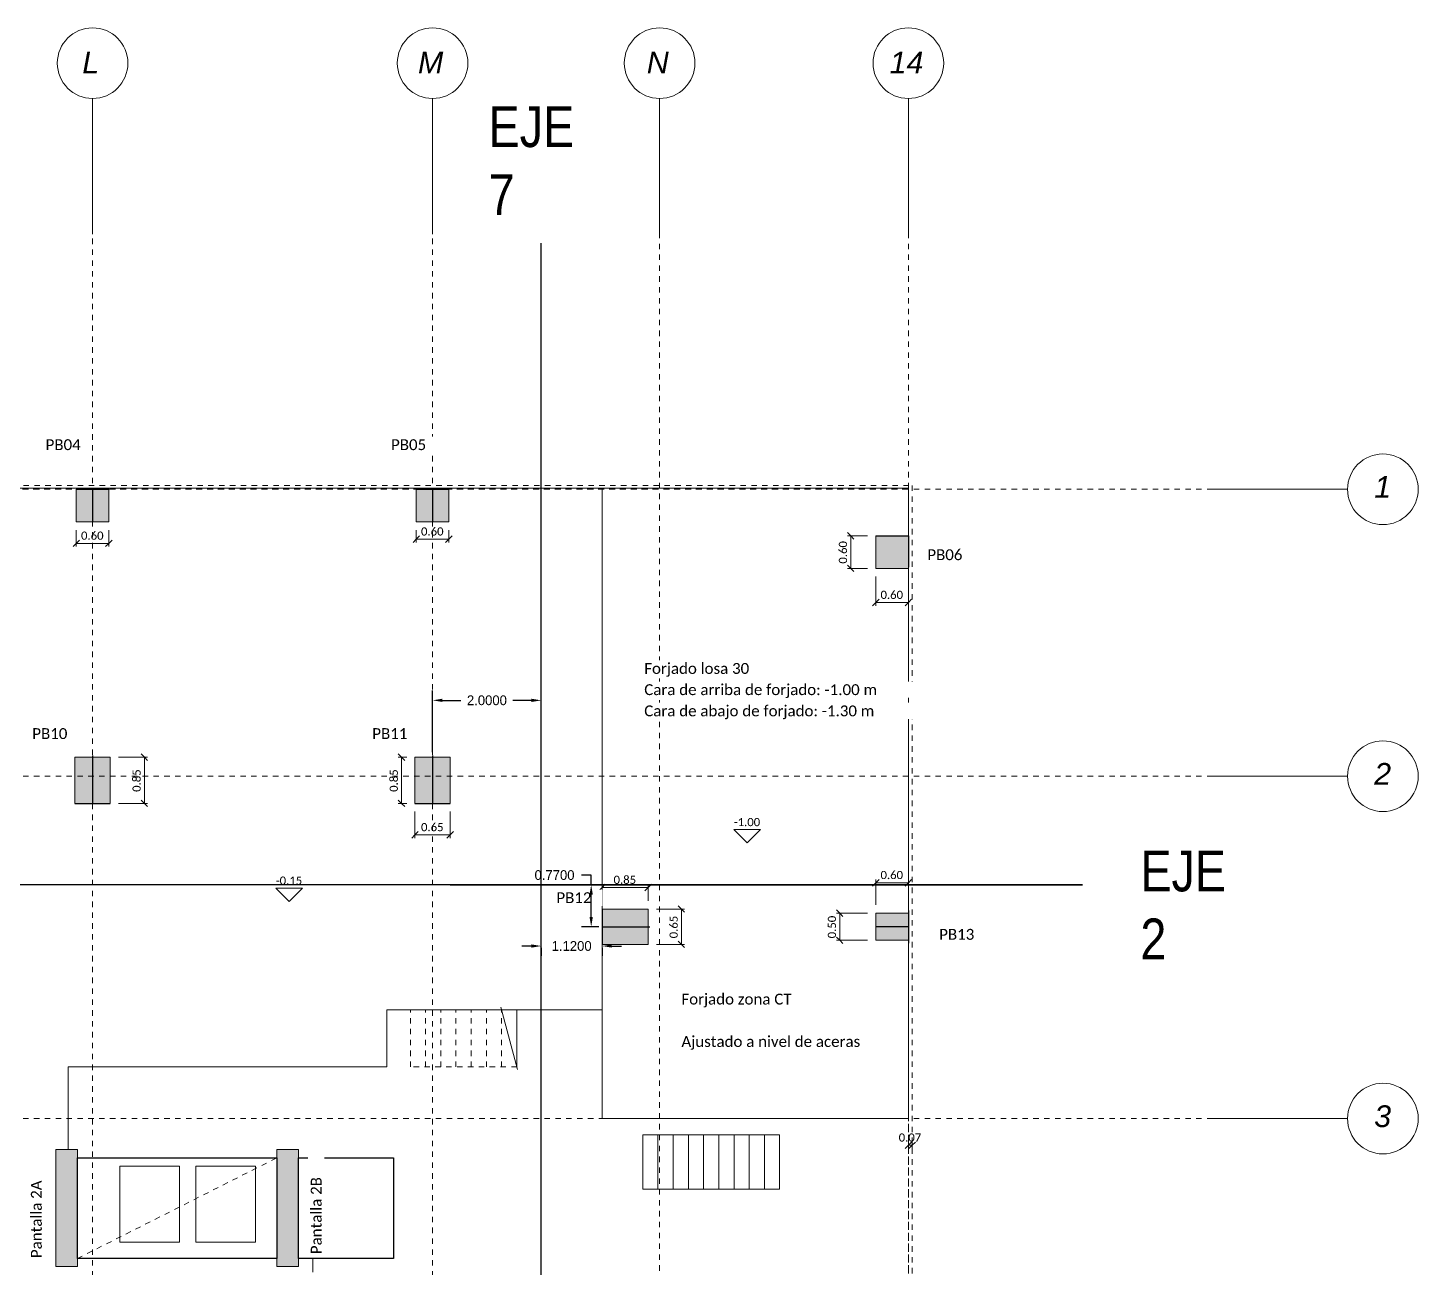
# Model space of a CAD drawing. Header units: millimetres. Extents: x -65 to 53, y -59 to 44.
# Drawn here: x 26.98 to 52.58, y 21.59 to 44.4 of the extents above; entities that cross this region are included whole.
import ezdxf

# ---------------------------------------------------------------- set-up
doc = ezdxf.new("R2010")
doc.units = ezdxf.units.MM
doc.linetypes.add('Trazo general', pattern=[0.001875, 0.00125, -0.000625])
for name, color, linetype, lineweight, true_color in [('0-AR-TXT-1', 1, 'Continuous', 5, 0xff0000), ('0-AR-TXT-2', 5, 'Continuous', 5, 0x0000ff), ('00-AUX-3', 5, 'Continuous', 5, 0x0000ff), ('00-AUX-5', 7, 'Continuous', 25, 0xff8000), ('00-AUX-6', 5, 'Trazo general', 5, 0x0000ff), ('1-AR-PILARES-1', 7, 'Continuous', 5, 0xc0c0c0), ('CS-COTAS-1', 7, 'Continuous', 5, 0x544282), ('REJILLA-1', 7, 'Continuous', 5, 0x008080), ('REJILLA-2', 7, 'Trazo general', 5, 0x008080)]:
    doc.layers.add(name, color=color, linetype=linetype, lineweight=lineweight, true_color=true_color)
for name, color, linetype, lineweight in [('0-AUX', 7, 'Continuous', 5), ('00-AUX-1', 7, 'Trazo general', 5), ('1-AR-ESCALERA', 7, 'Continuous', 5), ('1-AR-ESCALERA-1', 7, 'Trazo general', 5), ('1-AR-PILARES', 7, 'Continuous', 5), ('1-AR-VISTA', 7, 'Continuous', 5), ('CS-COTAS-100', 7, 'Continuous', 5), ('CS-NIVELES', 7, 'Continuous', 5)]:
    doc.layers.add(name, color=color, linetype=linetype, lineweight=lineweight)
doc.layers.add('EJES DE REPLANTEO', color=30, linetype='Continuous')
doc.styles.add('Arial_I', font='ariali.ttf', dxfattribs={"height": 0.4})
doc.styles.add('Calibri', font='calibri.ttf', dxfattribs={"height": 0.2})
doc.styles.add('Calibri_1', font='calibri.ttf', dxfattribs={"height": 0.15})
doc.styles.add('FS_Technic', font='technic_.ttf', dxfattribs={"height": 2.5})
doc.dimstyles.new('AIC_replanteo', dxfattribs={"dimscale": 0.3048, "dimtxt": 0.176602, "dimasz": 0.393701, "dimexe": 0.19685, "dimexo": 0.492126, "dimgap": 0.032808, "dimtad": 1, "dimrnd": 0.01, "dimzin": 0, "dimdsep": 46, "dimtxsty": 'Calibri_1', "dimblk1": 'OBLIQUE', "dimblk2": 'OBLIQUE', "dimsah": 1, "dimcen": 0.09, "dimazin": 0, "dimtfac": 1, "dimtdec": 4, "dimtix": 1, "dimtmove": 0, "dimatfit": 3, "dimfxl": 1, "dimtvp": 1, "dimtolj": 1, "dimtzin": 0, "dimarcsym": 2})
doc.dimstyles.get("Standard").update_dxf_attribs({"dimtxt": 0.18, "dimasz": 0.18, "dimexe": 0.18, "dimexo": 0.0625, "dimgap": 0.09, "dimtad": 0, "dimtih": 1, "dimtoh": 1, "dimdec": 4, "dimzin": 0, "dimdsep": 46, "dimtxsty": 'Standard', "dimcen": 0.09, "dimadec": 0, "dimazin": 0, "dimtfac": 1, "dimtdec": 4, "dimtofl": 0, "dimtmove": 0, "dimatfit": 3, "dimfxl": 1, "dimtolj": 1, "dimtzin": 0, "dimarcsym": 0})

# ---------------------------------------------------------------- blocks, each defined once
blk = doc.blocks.new('Rejilla - Extremo de rejilla-3554-Planta baja - forjado 03- STR')
at = {"layer": '0-AUX'}
blk.add_circle((0, 0), 0.0065, dxfattribs=at)
blk = doc.blocks.new('Cotas de elevación - Cota vertical-26384-Planta baja - forjado 03- STR')
at = {"layer": 'CS-NIVELES'}
for p, q in [((0.00247, 0.00247), (-0.00247, 0.00247)), ((-0.00247, 0.00247), (0, 0)), ((0, 0), (0.00247, 0.00247))]:
    blk.add_line(p, q, dxfattribs=at)
blk = doc.blocks.new('DIMBLOCK45-Planta baja - forjado 03- STR')
at = {"layer": 'CS-COTAS-100', "color": 187, "true_color": 0x544282, "transparency": 16777216}
for p, q in [((27.87, 34.913), (27.87, 35.158)), ((28.47, 34.913), (28.47, 35.158)), ((27.87, 34.913), (28.47, 34.913)), ((27.87, 34.913), (27.87, 34.853)), ((28.47, 34.913), (28.47, 34.853))]:
    blk.add_line(p, q, dxfattribs=at)
at = {"layer": 'CS-COTAS-100', "color": 187, "lineweight": 15, "true_color": 0x544282, "transparency": 16777216}
for p, q in [((27.87, 34.913), (27.81, 34.853)), ((27.87, 34.913), (27.93, 34.973)), ((28.47, 34.913), (28.41, 34.853)), ((28.47, 34.913), (28.53, 34.973))]:
    blk.add_line(p, q, dxfattribs=at)
at = {"layer": 'CS-COTAS-100', "color": 0, "transparency": 16777216, "insert": (27.957, 35.13), "char_height": 0.15, "width": 0.5107, "attachment_point": 1, "line_spacing_factor": 1.158048, "style": 'Calibri_1'}
blk.add_mtext('0.60', dxfattribs=at)
blk = doc.blocks.new('_Oblique')
at = {"color": 0, "linetype": 'ByBlock', "lineweight": -2}
blk.add_line((-0.5, -0.5), (0.5, 0.5), dxfattribs=at)
blk = doc.blocks.new('DIMBLOCK46-Planta baja - forjado 03- STR')
at = {"layer": 'CS-COTAS-100', "color": 187, "true_color": 0x544282, "transparency": 16777216}
for p, q in [((34.13, 34.989), (34.13, 35.158)), ((34.73, 34.989), (34.73, 35.158)), ((34.13, 34.989), (34.73, 34.989)), ((34.13, 34.989), (34.13, 34.929)), ((34.73, 34.989), (34.73, 34.929))]:
    blk.add_line(p, q, dxfattribs=at)
at = {"layer": 'CS-COTAS-100', "color": 187, "lineweight": 15, "true_color": 0x544282, "transparency": 16777216}
for p, q in [((34.13, 34.989), (34.07, 34.929)), ((34.13, 34.989), (34.19, 35.049)), ((34.73, 34.989), (34.67, 34.929)), ((34.73, 34.989), (34.79, 35.049))]:
    blk.add_line(p, q, dxfattribs=at)
at = {"layer": 'CS-COTAS-100', "color": 0, "transparency": 16777216, "insert": (34.217, 35.207), "char_height": 0.15, "width": 0.5107, "attachment_point": 1, "line_spacing_factor": 1.158048, "style": 'Calibri_1'}
blk.add_mtext('0.60', dxfattribs=at)
blk = doc.blocks.new('DIMBLOCK47-Planta baja - forjado 03- STR')
at = {"layer": 'CS-COTAS-100', "color": 187, "lineweight": 15, "true_color": 0x544282, "transparency": 16777216}
for p, q in [((42.128, 35.053), (42.068, 35.113)), ((42.128, 35.053), (42.188, 34.993)), ((42.128, 34.453), (42.068, 34.513)), ((42.128, 34.453), (42.188, 34.393))]:
    blk.add_line(p, q, dxfattribs=at)
at = {"layer": 'CS-COTAS-100', "color": 187, "true_color": 0x544282, "transparency": 16777216}
for p, q in [((42.128, 35.053), (42.068, 35.053)), ((42.128, 35.053), (42.128, 34.453)), ((42.128, 35.053), (42.44, 35.053)), ((42.128, 34.453), (42.068, 34.453)), ((42.128, 34.453), (42.44, 34.453))]:
    blk.add_line(p, q, dxfattribs=at)
at = {"layer": 'CS-COTAS-100', "color": 0, "transparency": 16777216, "insert": (41.91, 34.54), "char_height": 0.15, "width": 0.5107, "attachment_point": 1, "rotation": 90, "line_spacing_factor": 1.158048, "style": 'Calibri_1'}
blk.add_mtext('0.60', dxfattribs=at)
blk = doc.blocks.new('DIMBLOCK48-Planta baja - forjado 03- STR')
at = {"layer": 'CS-COTAS-100', "color": 187, "true_color": 0x544282, "transparency": 16777216}
for p, q in [((42.59, 33.823), (42.59, 34.303)), ((43.19, 33.823), (43.19, 34.303)), ((42.59, 33.823), (43.19, 33.823)), ((42.59, 33.823), (42.59, 33.763)), ((43.19, 33.823), (43.19, 33.763))]:
    blk.add_line(p, q, dxfattribs=at)
at = {"layer": 'CS-COTAS-100', "color": 187, "lineweight": 15, "true_color": 0x544282, "transparency": 16777216}
for p, q in [((42.59, 33.823), (42.53, 33.763)), ((42.59, 33.823), (42.65, 33.883)), ((43.19, 33.823), (43.13, 33.763)), ((43.19, 33.823), (43.25, 33.883))]:
    blk.add_line(p, q, dxfattribs=at)
at = {"layer": 'CS-COTAS-100', "color": 0, "transparency": 16777216, "insert": (42.677, 34.041), "char_height": 0.15, "width": 0.5107, "attachment_point": 1, "line_spacing_factor": 1.158048, "style": 'Calibri_1'}
blk.add_mtext('0.60', dxfattribs=at)
blk = doc.blocks.new('DIMBLOCK57-Planta baja - forjado 03- STR')
at = {"layer": 'CS-COTAS-100', "color": 187, "true_color": 0x544282, "transparency": 16777216}
for p, q in [((29.123, 30.978), (28.645, 30.978)), ((29.123, 30.978), (29.123, 30.128)), ((29.123, 30.978), (29.183, 30.978)), ((29.123, 30.128), (28.645, 30.128)), ((29.123, 30.128), (29.183, 30.128))]:
    blk.add_line(p, q, dxfattribs=at)
at = {"layer": 'CS-COTAS-100', "color": 187, "lineweight": 15, "true_color": 0x544282, "transparency": 16777216}
for p, q in [((29.123, 30.978), (29.063, 31.038)), ((29.123, 30.978), (29.183, 30.918)), ((29.123, 30.128), (29.063, 30.188)), ((29.123, 30.128), (29.183, 30.068))]:
    blk.add_line(p, q, dxfattribs=at)
at = {"layer": 'CS-COTAS-100', "color": 0, "transparency": 16777216, "insert": (28.905, 30.34), "char_height": 0.15, "width": 0.5107, "attachment_point": 1, "rotation": 90, "line_spacing_factor": 1.158048, "style": 'Calibri_1'}
blk.add_mtext('0.85', dxfattribs=at)
blk = doc.blocks.new('DIMBLOCK58-Planta baja - forjado 03- STR')
at = {"layer": 'CS-COTAS-100', "color": 187, "lineweight": 15, "true_color": 0x544282, "transparency": 16777216}
for p, q in [((33.858, 30.978), (33.798, 31.038)), ((33.858, 30.978), (33.918, 30.918)), ((33.858, 30.128), (33.798, 30.188)), ((33.858, 30.128), (33.918, 30.068))]:
    blk.add_line(p, q, dxfattribs=at)
at = {"layer": 'CS-COTAS-100', "color": 187, "true_color": 0x544282, "transparency": 16777216}
for p, q in [((33.858, 30.978), (33.798, 30.978)), ((33.858, 30.978), (33.858, 30.128)), ((33.858, 30.978), (33.955, 30.978)), ((33.858, 30.128), (33.798, 30.128)), ((33.858, 30.128), (33.955, 30.128))]:
    blk.add_line(p, q, dxfattribs=at)
at = {"layer": 'CS-COTAS-100', "color": 0, "transparency": 16777216, "insert": (33.64, 30.34), "char_height": 0.15, "width": 0.5107, "attachment_point": 1, "rotation": 90, "line_spacing_factor": 1.158048, "style": 'Calibri_1'}
blk.add_mtext('0.85', dxfattribs=at)
blk = doc.blocks.new('DIMBLOCK59-Planta baja - forjado 03- STR')
at = {"layer": 'CS-COTAS-100', "color": 187, "true_color": 0x544282, "transparency": 16777216}
for p, q in [((34.105, 29.549), (34.105, 29.978)), ((34.755, 29.549), (34.755, 29.978)), ((34.105, 29.549), (34.755, 29.549)), ((34.105, 29.549), (34.105, 29.489)), ((34.755, 29.549), (34.755, 29.489))]:
    blk.add_line(p, q, dxfattribs=at)
at = {"layer": 'CS-COTAS-100', "color": 187, "lineweight": 15, "true_color": 0x544282, "transparency": 16777216}
for p, q in [((34.105, 29.549), (34.045, 29.489)), ((34.105, 29.549), (34.165, 29.609)), ((34.755, 29.549), (34.695, 29.489)), ((34.755, 29.549), (34.815, 29.609))]:
    blk.add_line(p, q, dxfattribs=at)
at = {"layer": 'CS-COTAS-100', "color": 0, "transparency": 16777216, "insert": (34.217, 29.766), "char_height": 0.15, "width": 0.5107, "attachment_point": 1, "line_spacing_factor": 1.158048, "style": 'Calibri_1'}
blk.add_mtext('0.65', dxfattribs=at)
blk = doc.blocks.new('DIMBLOCK60-Planta baja - forjado 03- STR')
at = {"layer": 'CS-COTAS-100', "color": 187, "lineweight": 15, "true_color": 0x544282, "transparency": 16777216}
for p, q in [((37.55, 28.58), (37.49, 28.52)), ((37.55, 28.58), (37.61, 28.64)), ((38.4, 28.58), (38.34, 28.52)), ((38.4, 28.58), (38.46, 28.64))]:
    blk.add_line(p, q, dxfattribs=at)
at = {"layer": 'CS-COTAS-100', "color": 187, "true_color": 0x544282, "transparency": 16777216}
for p, q in [((37.55, 28.58), (37.55, 28.64)), ((37.55, 28.58), (38.4, 28.58)), ((37.55, 28.58), (37.55, 28.333)), ((38.4, 28.58), (38.4, 28.64)), ((38.4, 28.58), (38.4, 28.333))]:
    blk.add_line(p, q, dxfattribs=at)
at = {"layer": 'CS-COTAS-100', "color": 0, "transparency": 16777216, "insert": (37.762, 28.797), "char_height": 0.15, "width": 0.5107, "attachment_point": 1, "line_spacing_factor": 1.158048, "style": 'Calibri_1'}
blk.add_mtext('0.85', dxfattribs=at)
blk = doc.blocks.new('DIMBLOCK61-Planta baja - forjado 03- STR')
at = {"layer": 'CS-COTAS-100', "color": 187, "true_color": 0x544282, "transparency": 16777216}
for p, q in [((39.011, 28.183), (38.55, 28.183)), ((39.011, 28.183), (39.011, 27.533)), ((39.011, 28.183), (39.071, 28.183)), ((39.011, 27.533), (38.55, 27.533)), ((39.011, 27.533), (39.071, 27.533))]:
    blk.add_line(p, q, dxfattribs=at)
at = {"layer": 'CS-COTAS-100', "color": 187, "lineweight": 15, "true_color": 0x544282, "transparency": 16777216}
for p, q in [((39.011, 28.183), (38.951, 28.243)), ((39.011, 28.183), (39.071, 28.123)), ((39.011, 27.533), (38.951, 27.593)), ((39.011, 27.533), (39.071, 27.473))]:
    blk.add_line(p, q, dxfattribs=at)
at = {"layer": 'CS-COTAS-100', "color": 0, "transparency": 16777216, "insert": (38.793, 27.645), "char_height": 0.15, "width": 0.5107, "attachment_point": 1, "rotation": 90, "line_spacing_factor": 1.158048, "style": 'Calibri_1'}
blk.add_mtext('0.65', dxfattribs=at)
blk = doc.blocks.new('DIMBLOCK62-Planta baja - forjado 03- STR')
at = {"layer": 'CS-COTAS-100', "color": 187, "lineweight": 15, "true_color": 0x544282, "transparency": 16777216}
for p, q in [((41.925, 28.108), (41.865, 28.168)), ((41.925, 28.108), (41.985, 28.048)), ((41.925, 27.608), (41.865, 27.668)), ((41.925, 27.608), (41.985, 27.548))]:
    blk.add_line(p, q, dxfattribs=at)
at = {"layer": 'CS-COTAS-100', "color": 187, "true_color": 0x544282, "transparency": 16777216}
for p, q in [((41.925, 28.108), (41.865, 28.108)), ((41.925, 28.108), (41.925, 27.608)), ((41.925, 28.108), (42.44, 28.108)), ((41.925, 27.608), (41.865, 27.608)), ((41.925, 27.608), (42.44, 27.608))]:
    blk.add_line(p, q, dxfattribs=at)
at = {"layer": 'CS-COTAS-100', "color": 0, "transparency": 16777216, "insert": (41.707, 27.645), "char_height": 0.15, "width": 0.5107, "attachment_point": 1, "rotation": 90, "line_spacing_factor": 1.158048, "style": 'Calibri_1'}
blk.add_mtext('0.50', dxfattribs=at)
blk = doc.blocks.new('DIMBLOCK63-Planta baja - forjado 03- STR')
at = {"layer": 'CS-COTAS-100', "color": 187, "lineweight": 15, "true_color": 0x544282, "transparency": 16777216}
for p, q in [((42.59, 28.667), (42.65, 28.727)), ((43.19, 28.667), (43.25, 28.727)), ((42.59, 28.667), (42.53, 28.607)), ((43.19, 28.667), (43.13, 28.607))]:
    blk.add_line(p, q, dxfattribs=at)
at = {"layer": 'CS-COTAS-100', "color": 187, "true_color": 0x544282, "transparency": 16777216}
for p, q in [((42.59, 28.667), (42.59, 28.727)), ((43.19, 28.667), (43.19, 28.727)), ((42.59, 28.667), (43.19, 28.667)), ((42.59, 28.667), (42.59, 28.258)), ((43.19, 28.667), (43.19, 28.258))]:
    blk.add_line(p, q, dxfattribs=at)
at = {"layer": 'CS-COTAS-100', "color": 0, "transparency": 16777216, "insert": (42.677, 28.885), "char_height": 0.15, "width": 0.5107, "attachment_point": 1, "rotation": 360, "line_spacing_factor": 1.158048, "style": 'Calibri_1'}
blk.add_mtext('0.60', dxfattribs=at)
blk = doc.blocks.new('DIMBLOCK78-Planta baja - forjado 03- STR')
at = {"layer": 'CS-COTAS-100', "color": 187, "lineweight": 15, "true_color": 0x544282, "transparency": 16777216}
for p, q in [((43.19, 23.836), (43.13, 23.776)), ((43.19, 23.836), (43.25, 23.896)), ((43.26, 23.836), (43.2, 23.776)), ((43.26, 23.836), (43.32, 23.896))]:
    blk.add_line(p, q, dxfattribs=at)
at = {"layer": 'CS-COTAS-100', "color": 187, "true_color": 0x544282, "transparency": 16777216}
for p, q in [((43.19, 23.836), (43.19, 23.896)), ((43.19, 23.836), (43.26, 23.836)), ((43.19, 23.836), (43.19, 23.771)), ((43.26, 23.836), (43.26, 23.896)), ((43.26, 23.836), (43.26, 23.771))]:
    blk.add_line(p, q, dxfattribs=at)
at = {"layer": 'CS-COTAS-100', "color": 0, "transparency": 16777216, "insert": (43.012, 24.054), "char_height": 0.15, "width": 0.5107, "attachment_point": 1, "line_spacing_factor": 1.158048, "style": 'Calibri_1'}
blk.add_mtext('0.07', dxfattribs=at)
blk = doc.blocks.new('*D88')
at = {"layer": 'Defpoints', "color": 0, "transparency": 16777216}
for p in [(36.43, 32.024), (34.43, 31.008), (36.43, 31.008)]:
    blk.add_point(p, dxfattribs=at)
at = {"layer": 'EJES DE REPLANTEO', "color": 0, "lineweight": -2, "transparency": 16777216}
for p, q in [((34.43, 31.07), (34.43, 32.204)), ((34.61, 32.024), (34.95, 32.024)), ((36.25, 32.024), (35.91, 32.024)), ((36.43, 31.07), (36.43, 32.204))]:
    blk.add_line(p, q, dxfattribs=at)
at = {"layer": 'EJES DE REPLANTEO', "color": 0, "transparency": 16777216}
for points in [[(34.61, 32.054), (34.61, 31.994), (34.43, 32.024)], [(36.25, 31.994), (36.25, 32.054), (36.43, 32.024)]]:
    blk.add_solid(points, dxfattribs=at)
at = {"layer": 'EJES DE REPLANTEO', "color": 0, "transparency": 16777216, "insert": (35.43, 32.024), "char_height": 0.18, "attachment_point": 5}
blk.add_mtext('\\A1;2.0000', dxfattribs=at)
blk = doc.blocks.new('*D89')
at = {"layer": 'Defpoints', "color": 0, "transparency": 16777216}
for p in [(37.35, 28.628), (37.55, 28.628), (37.55, 27.858)]:
    blk.add_point(p, dxfattribs=at)
at = {"layer": 'EJES DE REPLANTEO', "color": 0, "lineweight": -2, "transparency": 16777216}
for p, q in [((37.35, 28.808), (37.17, 28.808)), ((37.35, 28.628), (37.35, 28.808)), ((37.488, 28.628), (37.17, 28.628)), ((37.35, 28.038), (37.35, 28.448)), ((37.488, 27.858), (37.17, 27.858))]:
    blk.add_line(p, q, dxfattribs=at)
at = {"layer": 'EJES DE REPLANTEO', "color": 0, "transparency": 16777216}
for points in [[(37.38, 28.448), (37.32, 28.448), (37.35, 28.628)], [(37.32, 28.038), (37.38, 28.038), (37.35, 27.858)]]:
    blk.add_solid(points, dxfattribs=at)
at = {"layer": 'EJES DE REPLANTEO', "color": 0, "transparency": 16777216, "insert": (36.675, 28.808), "char_height": 0.18, "attachment_point": 5}
blk.add_mtext('\\A1;0.7700', dxfattribs=at)
blk = doc.blocks.new('*D90')
at = {"layer": 'Defpoints', "color": 0, "transparency": 16777216}
for p in [(36.43, 27.533), (36.43, 27.503), (37.55, 27.533)]:
    blk.add_point(p, dxfattribs=at)
at = {"layer": 'EJES DE REPLANTEO', "color": 0, "lineweight": -2, "transparency": 16777216}
for p, q in [((36.25, 27.503), (36.07, 27.503)), ((36.43, 27.47), (36.43, 27.323)), ((37.55, 27.47), (37.55, 27.323)), ((37.73, 27.503), (37.91, 27.503))]:
    blk.add_line(p, q, dxfattribs=at)
at = {"layer": 'EJES DE REPLANTEO', "color": 0, "transparency": 16777216}
for points in [[(36.25, 27.473), (36.25, 27.533), (36.43, 27.503)], [(37.73, 27.533), (37.73, 27.473), (37.55, 27.503)]]:
    blk.add_solid(points, dxfattribs=at)
at = {"layer": 'EJES DE REPLANTEO', "color": 0, "transparency": 16777216, "insert": (36.99, 27.503), "char_height": 0.18, "attachment_point": 5}
blk.add_mtext('\\A1;1.1200', dxfattribs=at)

msp = doc.modelspace()

# ---------------------------------------------------------------- hatches: boundary and pattern name
at = {"layer": '1-AR-PILARES-1'}
for points in [[(28.47008, 35.30799), (28.47008, 35.90799), (27.87008, 35.90799), (27.87008, 35.30799)], [(34.73008, 35.30799), (34.73008, 35.90799), (34.13008, 35.90799), (34.13008, 35.30799)], [(43.19008, 34.45299), (43.19008, 35.05299), (42.59008, 35.05299), (42.59008, 34.45299)], [(28.49508, 30.12799), (28.49508, 30.97799), (27.84508, 30.97799), (27.84508, 30.12799)], [(34.75508, 30.12799), (34.75508, 30.97799), (34.10508, 30.97799), (34.10508, 30.12799)], [(37.55008, 27.53299), (38.40008, 27.53299), (38.40008, 28.18299), (37.55008, 28.18299)], [(43.19008, 27.60799), (43.19008, 28.10799), (42.59008, 28.10799), (42.59008, 27.60799)], [(27.89008, 21.60799), (27.89008, 23.75799), (27.49008, 23.75799), (27.49008, 21.60799)], [(31.96008, 21.60799), (31.96008, 23.75799), (31.56008, 23.75799), (31.56008, 21.60799)]]:
    msp.add_hatch(color=256, dxfattribs=at).paths.add_polyline_path(points)

# ---------------------------------------------------------------- linework, layer by layer
at = {"layer": '00-AUX-1'}
for p, q in [((27.89008, 23.60299), (31.56008, 23.60299)), ((27.89008, 21.75299), (31.56008, 23.60299)), ((31.56008, 21.75299), (27.89008, 21.75299))]:
    msp.add_line(p, q, dxfattribs=at)
at = {"layer": '00-AUX-3'}
for p, q in [((28.67008, 23.45078), (29.77008, 23.45078)), ((28.67008, 22.05078), (28.67008, 23.45078)), ((28.67008, 23.45078), (29.77008, 23.45078)), ((28.67008, 22.05078), (28.67008, 23.45078)), ((28.67008, 23.45078), (29.77008, 23.45078)), ((28.67008, 22.05078), (28.67008, 23.45078)), ((29.77008, 23.45078), (29.77008, 22.05078)), ((29.77008, 23.45078), (29.77008, 22.05078)), ((29.77008, 23.45078), (29.77008, 22.05078)), ((31.17008, 23.45078), (30.07008, 23.45078)), ((30.07008, 23.45078), (30.07008, 22.05078)), ((31.17008, 23.45078), (30.07008, 23.45078)), ((31.17008, 23.45078), (30.07008, 23.45078)), ((30.07008, 23.45078), (30.07008, 22.05078)), ((31.17008, 22.05078), (31.17008, 23.45078)), ((29.77008, 22.05078), (28.67008, 22.05078)), ((29.77008, 22.05078), (28.67008, 22.05078)), ((29.77008, 22.05078), (28.67008, 22.05078)), ((30.07008, 22.05078), (31.17008, 22.05078)), ((30.07008, 22.05078), (31.17008, 22.05078)), ((30.07008, 22.05078), (31.17008, 22.05078))]:
    msp.add_line(p, q, dxfattribs=at)
at = {"layer": '00-AUX-5'}
for p, q in [((27.87008, 35.90799), (28.47008, 35.90799)), ((28.17008, 35.90799), (28.17008, 35.30799)), ((34.13008, 35.90799), (34.73008, 35.90799)), ((34.43008, 35.90799), (34.43008, 35.30799)), ((42.59008, 35.05299), (43.19008, 35.05299)), ((43.19008, 35.05299), (43.19008, 34.47299)), ((28.17008, 31.00799), (28.17008, 30.12799)), ((34.43008, 31.00799), (34.43008, 30.12799)), ((27.84508, 30.12799), (28.49508, 30.12799)), ((34.10508, 30.12799), (34.75508, 30.12799)), ((37.55008, 28.18299), (37.55008, 27.53299)), ((43.19008, 28.15799), (43.19008, 27.55799)), ((37.55008, 27.85799), (38.43008, 27.85799)), ((43.19008, 27.85799), (42.59008, 27.85799)), ((27.89008, 23.60299), (31.56008, 23.60299)), ((27.89008, 21.75299), (27.89008, 23.60299)), ((31.56008, 23.60299), (31.56008, 21.75299)), ((31.96008, 23.60299), (33.71008, 23.60299)), ((31.96008, 21.75299), (31.96008, 23.60299)), ((33.71008, 23.60299), (33.71008, 21.75299)), ((31.56008, 21.75299), (27.89008, 21.75299)), ((33.71008, 21.75299), (31.96008, 21.75299))]:
    msp.add_line(p, q, dxfattribs=at)
at = {"layer": '00-AUX-6'}
for p, q in [((-58.72133, 35.90799), (43.26008, 35.90799)), ((-58.70133, 35.97799), (43.26008, 35.97799)), ((43.19008, 35.97799), (43.19008, -52.84245)), ((43.26008, 35.97799), (43.26008, -52.84245))]:
    msp.add_line(p, q, dxfattribs=at)
at = {"layer": '1-AR-ESCALERA'}
for p, q in [((35.68579, 26.37628), (35.99302, 25.22969)), ((35.98008, 26.32799), (35.69873, 26.32799)), ((35.70008, 26.32296), (35.70008, 26.32799)), ((35.98008, 25.27799), (35.98008, 26.32799)), ((35.98008, 25.27799), (35.98008, 26.32799)), ((38.30008, 23.02839), (38.30008, 24.02839)), ((40.82008, 24.02839), (38.30008, 24.02839)), ((38.58008, 23.02839), (38.58008, 24.02839)), ((38.86008, 23.02839), (38.86008, 24.02839)), ((39.14008, 23.02839), (39.14008, 24.02839)), ((39.42008, 23.02839), (39.42008, 24.02839)), ((39.70008, 23.02839), (39.70008, 24.02839)), ((39.98008, 23.02839), (39.98008, 24.02839)), ((40.26008, 23.02839), (40.26008, 24.02839)), ((40.54008, 23.02839), (40.54008, 24.02839)), ((40.82008, 23.02839), (40.82008, 24.02839)), ((40.82008, 23.02839), (40.82008, 24.02839)), ((40.82008, 23.02839), (38.30008, 23.02839))]:
    msp.add_line(p, q, dxfattribs=at)
at = {"layer": '1-AR-ESCALERA-1'}
for p, q in [((34.02008, 25.27799), (34.02008, 26.32799)), ((35.69873, 26.32799), (34.02008, 26.32799)), ((34.30008, 25.27799), (34.30008, 26.32799)), ((34.58008, 25.27799), (34.58008, 26.32799)), ((34.86008, 25.27799), (34.86008, 26.32799)), ((35.14008, 25.27799), (35.14008, 26.32799)), ((35.42008, 25.27799), (35.42008, 26.32799)), ((35.70008, 25.27799), (35.70008, 26.32296)), ((35.98008, 25.27799), (34.02008, 25.27799))]:
    msp.add_line(p, q, dxfattribs=at)
at = {"layer": '1-AR-PILARES'}
for p, q in [((27.87008, 35.90799), (27.87008, 35.30799)), ((28.47008, 35.90799), (27.87008, 35.90799)), ((28.47008, 35.30799), (28.47008, 35.90799)), ((34.13008, 35.90799), (34.13008, 35.30799)), ((34.73008, 35.90799), (34.13008, 35.90799)), ((34.73008, 35.30799), (34.73008, 35.90799)), ((27.87008, 35.30799), (28.47008, 35.30799)), ((34.13008, 35.30799), (34.73008, 35.30799)), ((42.59008, 35.05299), (42.59008, 34.45299)), ((43.19008, 35.05299), (42.59008, 35.05299)), ((43.19008, 34.45299), (43.19008, 35.05299)), ((42.59008, 34.45299), (43.19008, 34.45299)), ((27.84508, 30.97799), (27.84508, 30.12799)), ((28.49508, 30.97799), (27.84508, 30.97799)), ((28.49508, 30.12799), (28.49508, 30.97799)), ((34.10508, 30.97799), (34.10508, 30.12799)), ((34.75508, 30.97799), (34.10508, 30.97799)), ((34.75508, 30.12799), (34.75508, 30.97799)), ((27.84508, 30.12799), (28.49508, 30.12799)), ((34.10508, 30.12799), (34.75508, 30.12799)), ((38.40008, 28.18299), (37.55008, 28.18299)), ((37.55008, 28.18299), (37.55008, 27.53299)), ((38.40008, 27.53299), (38.40008, 28.18299)), ((42.59008, 28.10799), (42.59008, 27.60799)), ((43.19008, 28.10799), (42.59008, 28.10799)), ((43.19008, 27.60799), (43.19008, 28.10799)), ((37.55008, 27.53299), (38.40008, 27.53299)), ((42.59008, 27.60799), (43.19008, 27.60799)), ((27.89008, 23.75799), (27.49008, 23.75799)), ((27.49008, 23.75799), (27.49008, 21.60799)), ((27.89008, 21.60799), (27.89008, 23.75799)), ((31.96008, 23.75799), (31.56008, 23.75799)), ((31.56008, 23.75799), (31.56008, 21.60799)), ((31.96008, 21.60799), (31.96008, 23.75799)), ((27.49008, 21.60799), (27.89008, 21.60799)), ((31.56008, 21.60799), (31.96008, 21.60799))]:
    msp.add_line(p, q, dxfattribs=at)
at = {"layer": '1-AR-VISTA'}
for p, q in [((-58.68483, 35.92811), (43.19008, 35.92811)), ((37.55008, 35.92811), (37.55008, 28.18299)), ((43.19008, 35.05299), (43.19008, 35.92811)), ((43.19008, 28.10799), (43.19008, 34.45299)), ((37.55008, 27.53299), (37.55008, 24.32799)), ((43.19008, 24.32799), (43.19008, 27.60799)), ((33.59008, 26.32799), (33.59008, 25.27799)), ((35.69873, 26.32799), (33.59008, 26.32799)), ((37.55008, 26.32799), (35.98008, 26.32799)), ((33.59008, 25.27799), (27.72008, 25.27799)), ((27.72008, 25.27799), (27.72008, 23.75799)), ((37.55008, 24.32799), (43.19008, 24.32799)), ((27.89008, 21.75299), (31.56008, 21.75299)), ((31.96008, 21.75299), (32.22508, 21.75299)), ((32.22508, 21.75299), (32.22508, 21.50299))]:
    msp.add_line(p, q, dxfattribs=at)
at = {"layer": 'EJES DE REPLANTEO'}
msp.add_line((36.43008, -1.66903), (36.43008, 40.43941), dxfattribs=at)
at = {"layer": 'REJILLA-1'}
for p, q in [((28.17008, 40.60006), (28.17008, 43.10006)), ((34.43008, 40.60006), (34.43008, 43.10006)), ((38.61008, 40.60006), (38.61008, 43.10006)), ((43.19008, 40.60006), (43.19008, 43.10006)), ((48.77676, 35.90799), (51.27676, 35.90799)), ((48.77676, 30.62799), (51.27676, 30.62799)), ((48.77676, 24.32799), (51.27676, 24.32799))]:
    msp.add_line(p, q, dxfattribs=at)
at = {"layer": 'REJILLA-2'}
for p, q in [((28.17008, -55.77901), (28.17008, 40.60006)), ((34.43008, -55.77901), (34.43008, 40.60006)), ((38.61008, -55.47208), (38.61008, 40.60006)), ((-61.70992, 35.90799), (48.77676, 35.90799)), ((-61.70992, 30.62799), (48.77676, 30.62799)), ((-61.70992, 24.32799), (48.77676, 24.32799))]:
    msp.add_line(p, q, dxfattribs=at)

# ---------------------------------------------------------------- block references
at = {"layer": '0-AUX', "xscale": 99.99999999999993, "yscale": 99.99999999999993, "zscale": 99.99999999999993}
for p in [(28.17008, 43.75006), (34.43008, 43.75006), (38.61008, 43.75006), (43.19008, 43.75006)]:
    msp.add_blockref('Rejilla - Extremo de rejilla-3554-Planta baja - forjado 03- STR', p, dxfattribs=at)
at = {"layer": '0-AUX', "xscale": 99.99999999999993, "yscale": 99.99999999999993, "zscale": 99.99999999999993, "rotation": 269.9999999999994}
for p in [(51.92676, 35.90799), (51.92676, 30.62799), (51.92676, 24.32799)]:
    msp.add_blockref('Rejilla - Extremo de rejilla-3554-Planta baja - forjado 03- STR', p, dxfattribs=at)
at = {"layer": 'CS-NIVELES', "xscale": 99.99999999999993, "yscale": 99.99999999999993, "zscale": 99.99999999999993}
for p in [(40.22151, 29.40081), (31.78858, 28.32347)]:
    msp.add_blockref('Cotas de elevación - Cota vertical-26384-Planta baja - forjado 03- STR', p, dxfattribs=at)

# ---------------------------------------------------------------- texts
at = {"layer": '0-AR-TXT-1', "insert": (39.01134, 26.6265), "char_height": 0.2, "width": 2.4932481, "attachment_point": 1, "style": 'Calibri', "bg_fill": 3, "box_fill_scale": 1.25, "bg_fill_color": 256, "bg_fill_true_color": 13158600, "bg_fill_transparency": 0}
msp.add_mtext('Forjado zona CT', dxfattribs=at)
at = {"layer": '0-AR-TXT-2', "char_height": 0.2, "width": 0.7936706, "attachment_point": 1, "style": 'Calibri', "bg_fill": 3, "box_fill_scale": 1.25, "bg_fill_color": 256, "bg_fill_true_color": 13158600, "bg_fill_transparency": 0}
for s, insert in [('PB06', (43.53886, 34.80378)), ('PB10', (27.05914, 31.5123)), ('PB11', (33.31914, 31.5123)), ('PB13', (43.75695, 27.81795))]:
    msp.add_mtext(s, dxfattribs=dict(at, insert=insert))
at = {"layer": '0-AR-TXT-2', "insert": (27.03392, 21.75957), "char_height": 0.2, "width": 1.7637125, "attachment_point": 1, "rotation": 90, "style": 'Calibri', "bg_fill": 3, "box_fill_scale": 1.25, "bg_fill_color": 256, "bg_fill_true_color": 13158600, "bg_fill_transparency": 0}
msp.add_mtext('Pantalla 2A', dxfattribs=at)
at = {"layer": 'CS-NIVELES', "char_height": 0.15, "width": 0.5912343, "attachment_point": 1, "line_spacing_factor": 1.158048, "style": 'Calibri_1'}
for s, insert in [('-1.00', (39.97517, 29.85871)), ('-0.15', (31.54223, 28.78137))]:
    msp.add_mtext(s, dxfattribs=dict(at, insert=insert))
at = {"layer": 'EJES DE REPLANTEO', "char_height": 0.75, "attachment_point": 1, "style": 'FS_Technic'}
for s, insert, width in [('EJE 7', (35.4607, 42.95614), 0.5801687), ('EJE 2', (47.46232, 29.2589), 0.2267676)]:
    msp.add_mtext(s, dxfattribs=dict(at, insert=insert, width=width))

# ---------------------------------------------------------------- dimensions: what is measured, and where the dimension line sits
at = {"layer": 'CS-COTAS-1'}
for base, p1, p2, override, picture, middle in [((28.47008, 34.91255), (27.87008, 35.30799), (28.47008, 35.30799), {"dimpost": '<>', "dimfxl": 0.6}, 'DIMBLOCK45-Planta baja - forjado 03- STR', (28.17008, 34.9994)), ((34.73008, 34.98943), (34.13008, 35.30799), (34.73008, 35.30799), {"dimpost": '<>', "dimfxl": 0.6}, 'DIMBLOCK46-Planta baja - forjado 03- STR', (34.43008, 35.07628)), ((43.19008, 33.82344), (42.59008, 34.45299), (43.19008, 34.45299), {"dimpost": '<>', "dimfxl": 0.6}, 'DIMBLOCK48-Planta baja - forjado 03- STR', (42.89008, 33.91029)), ((34.75508, 29.54852), (34.10508, 30.12799), (34.75508, 30.12799), {"dimpost": '<>', "dimfxl": 0.65}, 'DIMBLOCK59-Planta baja - forjado 03- STR', (34.43008, 29.63537)), ((38.40008, 28.57958), (37.55008, 28.18299), (38.40008, 28.18299), {"dimpost": '<>', "dimfxl": 0.85}, 'DIMBLOCK60-Planta baja - forjado 03- STR', (37.97508, 28.66642)), ((43.26008, 23.83578), (43.19008, 23.92063), (43.26008, 23.92063), {"dimpost": '<>', "dimfxl": 0.07}, 'DIMBLOCK78-Planta baja - forjado 03- STR', (43.22508, 23.92262))]:
    dim = msp.add_linear_dim(base=base, p1=p1, p2=p2, dimstyle='AIC_replanteo', override=override, dxfattribs=at)
    dim.commit()
    dim.dimension.update_dxf_attribs({"geometry": picture, "text_midpoint": middle})
for base, p1, p2, angle, override, picture, middle in [((42.12754, 34.45299), (42.59008, 35.05299), (42.59008, 34.45299), 90, {"dimpost": '<>', "dimfxl": 0.6}, 'DIMBLOCK47-Planta baja - forjado 03- STR', (42.0407, 34.75299)), ((29.12314, 30.12799), (28.49508, 30.97799), (28.49508, 30.12799), 90, {"dimpost": '<>', "dimfxl": 0.85}, 'DIMBLOCK57-Planta baja - forjado 03- STR', (29.03629, 30.55299)), ((33.85756, 30.12799), (34.10508, 30.97799), (34.10508, 30.12799), 90, {"dimpost": '<>', "dimfxl": 0.85}, 'DIMBLOCK58-Planta baja - forjado 03- STR', (33.77071, 30.55299)), ((43.19008, 28.66718), (42.59008, 28.10799), (43.19008, 28.10799), 359.999999, {"dimpost": '<>', "dimfxl": 0.6}, 'DIMBLOCK63-Planta baja - forjado 03- STR', (42.89008, 28.75403)), ((39.01099, 27.53299), (38.40008, 28.18299), (38.40008, 27.53299), 90, {"dimpost": '<>', "dimfxl": 0.65}, 'DIMBLOCK61-Planta baja - forjado 03- STR', (38.92414, 27.85799)), ((41.92483, 27.60799), (42.59008, 28.10799), (42.59008, 27.60799), 89.999999, {"dimpost": '<>', "dimfxl": 0.5}, 'DIMBLOCK62-Planta baja - forjado 03- STR', (41.83798, 27.85799))]:
    dim = msp.add_linear_dim(base=base, p1=p1, p2=p2, angle=angle, dimstyle='AIC_replanteo', override=override, dxfattribs=at)
    dim.commit()
    dim.dimension.update_dxf_attribs({"geometry": picture, "text_midpoint": middle})
at = {"layer": 'EJES DE REPLANTEO'}
for base, p1, p2, picture, middle in [((36.43008, 32.02363), (34.43008, 31.00799), (36.43008, 31.00799), '*D88', (35.43008, 32.02363)), ((36.43008, 27.5031), (37.55008, 27.53299), (36.43008, 27.53299), '*D90', (36.99008, 27.5031))]:
    dim = msp.add_linear_dim(base=base, p1=p1, p2=p2, dimstyle='Standard', dxfattribs=at)
    dim.commit()
    dim.dimension.update_dxf_attribs({"geometry": picture, "text_midpoint": middle})

# ---------------------------------------------------------------- next in the draw order: texts
at = {"layer": '0-AR-TXT-1', "char_height": 0.2, "attachment_point": 1, "style": 'Calibri', "bg_fill": 3, "box_fill_scale": 1.25, "bg_fill_color": 256, "bg_fill_true_color": 13158600, "bg_fill_transparency": 0}
for s, insert, width in [('Forjado losa 30', (38.32701, 32.71085), 2.372995), ('Ajustado a nivel de aceras', (39.01134, 25.84598), 4.0645556)]:
    msp.add_mtext(s, dxfattribs=dict(at, insert=insert, width=width))
at = {"layer": '0-AR-TXT-2', "char_height": 0.2, "width": 0.7936706, "attachment_point": 1, "style": 'Calibri', "bg_fill": 3, "box_fill_scale": 1.25, "bg_fill_color": 256, "bg_fill_true_color": 13158600, "bg_fill_transparency": 0}
for s, insert in [('PB04', (27.30479, 36.82878)), ('PB05', (33.66479, 36.82878)), ('PB12', (36.70914, 28.4923))]:
    msp.add_mtext(s, dxfattribs=dict(at, insert=insert))
at = {"layer": '0-AR-TXT-2', "insert": (32.18632, 21.83188), "char_height": 0.2, "width": 1.7476787, "attachment_point": 1, "rotation": 90, "style": 'Calibri', "bg_fill": 3, "box_fill_scale": 1.25, "bg_fill_color": 256, "bg_fill_true_color": 13158600, "bg_fill_transparency": 0}
msp.add_mtext('Pantalla 2B', dxfattribs=at)
at = {"layer": '0-AUX', "char_height": 0.4, "attachment_point": 1, "style": 'Arial_I', "bg_fill": 3, "box_fill_scale": 1.25, "bg_fill_color": 256, "bg_fill_true_color": 13158600, "bg_fill_transparency": 0}
for s, insert, width in [('\\fArial|b0|i1|c0|p34|;L', (27.98009, 43.96099), 0.3767931), ('\\fArial|b0|i1|c0|p34|;M', (34.16109, 43.96099), 0.5691981), ('\\fArial|b0|i1|c0|p34|;N', (38.37409, 43.96099), 0.4890294), ('14', (42.84459, 43.96099), 0.7535862), ('\\fArial|b0|i1|c0|p34|;1', (51.7669, 36.15077), 0.3767931), ('\\fArial|b0|i1|c0|p34|;2', (51.7669, 30.87077), 0.3767931), ('\\fArial|b0|i1|c0|p34|;3', (51.7669, 24.57077), 0.3767931)]:
    msp.add_mtext(s, dxfattribs=dict(at, insert=insert, width=width))

# ---------------------------------------------------------------- next in the draw order: linework, layer by layer
at = {"layer": 'EJES DE REPLANTEO'}
for p, q in [((46.39647, 28.62799), (-61.83797, 28.62799)), ((34.75508, 28.62799), (46.39647, 28.62799))]:
    msp.add_line(p, q, dxfattribs=at)
at = {"layer": 'REJILLA-2'}
msp.add_line((43.19008, -55.47208), (43.19008, 40.60006), dxfattribs=at)

# ---------------------------------------------------------------- next in the draw order: dimensions: what is measured, and where the dimension line sits
at = {"layer": 'EJES DE REPLANTEO'}
dim = msp.add_linear_dim(base=(37.35005, 28.62799), p1=(37.55008, 27.85799), p2=(37.55008, 28.62799), angle=90, dimstyle='Standard', dxfattribs=at)
dim.commit()
dim.dimension.update_dxf_attribs({"geometry": '*D89', "text_midpoint": (36.67505, 28.80799)})

# ---------------------------------------------------------------- next in the draw order: texts
at = {"layer": '0-AR-TXT-1', "insert": (38.32701, 32.32059), "char_height": 0.2, "width": 5.3793231, "attachment_point": 1, "style": 'Calibri', "bg_fill": 3, "box_fill_scale": 1.25, "bg_fill_color": 256, "bg_fill_true_color": 13158600, "bg_fill_transparency": 0}
msp.add_mtext('Cara de arriba de forjado: -1.00 m ', dxfattribs=at)

# ---------------------------------------------------------------- next in the draw order: texts
at = {"layer": '0-AR-TXT-1', "insert": (38.32701, 31.93033), "char_height": 0.2, "width": 5.3071712, "attachment_point": 1, "style": 'Calibri', "bg_fill": 3, "box_fill_scale": 1.25, "bg_fill_color": 256, "bg_fill_true_color": 13158600, "bg_fill_transparency": 0}
msp.add_mtext('Cara de abajo de forjado: -1.30 m ', dxfattribs=at)

doc.saveas('drawing.dxf')
